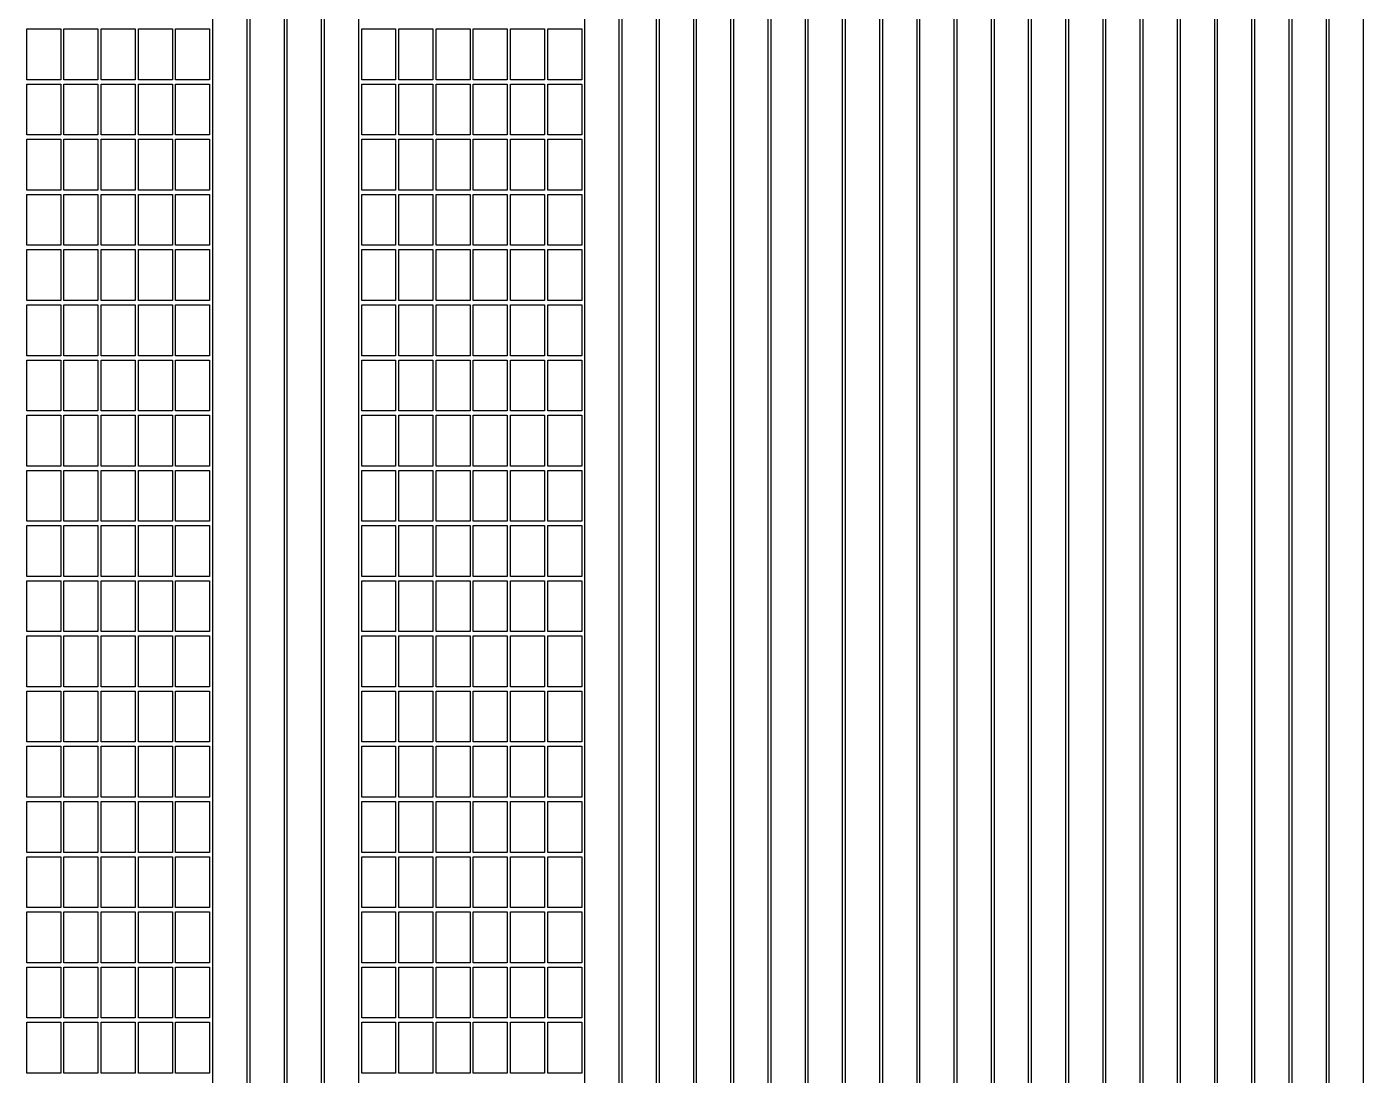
# Model space of a CAD drawing. Extents: x -145 to 145, y -175 to 185.
# Drawn here: x -108.73 to -71.53, y -52.97 to -23.79 of the extents above; entities that cross this region are included whole.
import ezdxf

# ---------------------------------------------------------------- set-up
doc = ezdxf.new("R2010")
doc.units = 0
doc.layers.add('screen_exp-1p', color=7, linetype='CONTINUOUS')

msp = doc.modelspace()

# ---------------------------------------------------------------- linework, layer by layer
at = {"layer": 'screen_exp-1p'}
for points in [[(-102.619, -103.932), (-102.619, -110.126), (-103.027, -110.126), (-103.027, -103.932), (-103.137, -103.932), (-103.137, -110.126), (-103.545, -110.126), (-103.545, -103.932), (-103.555, -103.932), (-103.555, -64.948), (-103.545, -64.948), (-103.545, -61.712), (-103.555, -61.712), (-103.555, -22.728), (-103.545, -22.728), (-103.545, -19.492), (-103.555, -19.492), (-103.555, 19.492)], [(-102.609, 19.492), (-102.609, -19.492), (-102.619, -19.492), (-102.619, -22.728), (-102.609, -22.728), (-102.609, -61.712), (-102.619, -61.712), (-102.619, -64.948), (-102.609, -64.948), (-102.609, -103.932), (-102.619, -103.932)], [(-101.583, -103.932), (-101.583, -110.126), (-101.991, -110.126), (-101.991, -103.932), (-102.101, -103.932), (-102.101, -110.126), (-102.509, -110.126), (-102.509, -103.932), (-102.519, -103.932), (-102.519, -64.948), (-102.509, -64.948), (-102.509, -61.712), (-102.519, -61.712), (-102.519, -22.728), (-102.509, -22.728), (-102.509, -19.492), (-102.519, -19.492), (-102.519, 19.492)], [(-101.573, 19.492), (-101.573, -19.492), (-101.583, -19.492), (-101.583, -22.728), (-101.573, -22.728), (-101.573, -61.712), (-101.583, -61.712), (-101.583, -64.948), (-101.573, -64.948), (-101.573, -103.932), (-101.583, -103.932)], [(-100.547, -103.932), (-100.547, -110.126), (-100.955, -110.126), (-100.955, -103.932), (-101.065, -103.932), (-101.065, -110.126), (-101.473, -110.126), (-101.473, -103.932), (-101.483, -103.932), (-101.483, -64.948), (-101.473, -64.948), (-101.473, -61.712), (-101.483, -61.712), (-101.483, -22.728), (-101.473, -22.728), (-101.473, -19.492), (-101.483, -19.492), (-101.483, 19.492)], [(-100.537, 19.492), (-100.537, -19.492), (-100.547, -19.492), (-100.547, -22.728), (-100.537, -22.728), (-100.537, -61.712), (-100.547, -61.712), (-100.547, -64.948), (-100.537, -64.948), (-100.537, -103.932), (-100.547, -103.932)], [(-99.511, -103.932), (-99.511, -110.126), (-99.919, -110.126), (-99.919, -103.932), (-100.029, -103.932), (-100.029, -110.126), (-100.437, -110.126), (-100.437, -103.932), (-100.447, -103.932), (-100.447, -64.948), (-100.437, -64.948), (-100.437, -61.712), (-100.447, -61.712), (-100.447, -22.728), (-100.437, -22.728), (-100.437, -19.492), (-100.447, -19.492), (-100.447, 19.492)], [(-99.501, 19.492), (-99.501, -19.492), (-99.511, -19.492), (-99.511, -22.728), (-99.501, -22.728), (-99.501, -61.712), (-99.511, -61.712), (-99.511, -64.948), (-99.501, -64.948), (-99.501, -103.932), (-99.511, -103.932)], [(-92.259, -103.932), (-92.259, -110.126), (-92.667, -110.126), (-92.667, -103.932), (-92.777, -103.932), (-92.777, -110.126), (-93.185, -110.126), (-93.185, -103.932), (-93.195, -103.932), (-93.195, -64.948), (-93.185, -64.948), (-93.185, -61.712), (-93.195, -61.712), (-93.195, -22.728), (-93.185, -22.728), (-93.185, -19.492), (-93.195, -19.492), (-93.195, 19.492)], [(-92.249, 19.492), (-92.249, -19.492), (-92.259, -19.492), (-92.259, -22.728), (-92.249, -22.728), (-92.249, -61.712), (-92.259, -61.712), (-92.259, -64.948), (-92.249, -64.948), (-92.249, -103.932), (-92.259, -103.932)], [(-91.223, -103.932), (-91.223, -110.126), (-91.631, -110.126), (-91.631, -103.932), (-91.741, -103.932), (-91.741, -110.126), (-92.149, -110.126), (-92.149, -103.932), (-92.159, -103.932), (-92.159, -64.948), (-92.149, -64.948), (-92.149, -61.712), (-92.159, -61.712), (-92.159, -22.728), (-92.149, -22.728), (-92.149, -19.492), (-92.159, -19.492), (-92.159, 19.492)], [(-91.213, 19.492), (-91.213, -19.492), (-91.223, -19.492), (-91.223, -22.728), (-91.213, -22.728), (-91.213, -61.712), (-91.223, -61.712), (-91.223, -64.948), (-91.213, -64.948), (-91.213, -103.932), (-91.223, -103.932)], [(-90.187, -103.932), (-90.187, -110.126), (-90.595, -110.126), (-90.595, -103.932), (-90.705, -103.932), (-90.705, -110.126), (-91.113, -110.126), (-91.113, -103.932), (-91.123, -103.932), (-91.123, -64.948), (-91.113, -64.948), (-91.113, -61.712), (-91.123, -61.712), (-91.123, -22.728), (-91.113, -22.728), (-91.113, -19.492), (-91.123, -19.492), (-91.123, 19.492)], [(-90.177, 19.492), (-90.177, -19.492), (-90.187, -19.492), (-90.187, -22.728), (-90.177, -22.728), (-90.177, -61.712), (-90.187, -61.712), (-90.187, -64.948), (-90.177, -64.948), (-90.177, -103.932), (-90.187, -103.932)], [(-89.151, -103.932), (-89.151, -110.126), (-89.559, -110.126), (-89.559, -103.932), (-89.669, -103.932), (-89.669, -110.126), (-90.077, -110.126), (-90.077, -103.932), (-90.087, -103.932), (-90.087, -64.948), (-90.077, -64.948), (-90.077, -61.712), (-90.087, -61.712), (-90.087, -22.728), (-90.077, -22.728), (-90.077, -19.492), (-90.087, -19.492), (-90.087, 19.492)], [(-89.141, 19.492), (-89.141, -19.492), (-89.151, -19.492), (-89.151, -22.728), (-89.141, -22.728), (-89.141, -61.712), (-89.151, -61.712), (-89.151, -64.948), (-89.141, -64.948), (-89.141, -103.932), (-89.151, -103.932)], [(-88.115, -103.932), (-88.115, -110.126), (-88.523, -110.126), (-88.523, -103.932), (-88.633, -103.932), (-88.633, -110.126), (-89.041, -110.126), (-89.041, -103.932), (-89.051, -103.932), (-89.051, -64.948), (-89.041, -64.948), (-89.041, -61.712), (-89.051, -61.712), (-89.051, -22.728), (-89.041, -22.728), (-89.041, -19.492), (-89.051, -19.492), (-89.051, 19.492)], [(-88.105, 19.492), (-88.105, -19.492), (-88.115, -19.492), (-88.115, -22.728), (-88.105, -22.728), (-88.105, -61.712), (-88.115, -61.712), (-88.115, -64.948), (-88.105, -64.948), (-88.105, -103.932), (-88.115, -103.932)], [(-87.079, -103.932), (-87.079, -110.126), (-87.487, -110.126), (-87.487, -103.932), (-87.597, -103.932), (-87.597, -110.126), (-88.005, -110.126), (-88.005, -103.932), (-88.015, -103.932), (-88.015, -64.948), (-88.005, -64.948), (-88.005, -61.712), (-88.015, -61.712), (-88.015, -22.728), (-88.005, -22.728), (-88.005, -19.492), (-88.015, -19.492), (-88.015, 19.492)], [(-87.069, 19.492), (-87.069, -19.492), (-87.079, -19.492), (-87.079, -22.728), (-87.069, -22.728), (-87.069, -61.712), (-87.079, -61.712), (-87.079, -64.948), (-87.069, -64.948), (-87.069, -103.932), (-87.079, -103.932)], [(-86.043, -103.932), (-86.043, -110.126), (-86.451, -110.126), (-86.451, -103.932), (-86.561, -103.932), (-86.561, -110.126), (-86.969, -110.126), (-86.969, -103.932), (-86.979, -103.932), (-86.979, -64.948), (-86.969, -64.948), (-86.969, -61.712), (-86.979, -61.712), (-86.979, -22.728), (-86.969, -22.728), (-86.969, -19.492), (-86.979, -19.492), (-86.979, 19.492)], [(-86.033, 19.492), (-86.033, -19.492), (-86.043, -19.492), (-86.043, -22.728), (-86.033, -22.728), (-86.033, -61.712), (-86.043, -61.712), (-86.043, -64.948), (-86.033, -64.948), (-86.033, -103.932), (-86.043, -103.932)], [(-85.007, -103.932), (-85.007, -110.126), (-85.415, -110.126), (-85.415, -103.932), (-85.525, -103.932), (-85.525, -110.126), (-85.933, -110.126), (-85.933, -103.932), (-85.943, -103.932), (-85.943, -64.948), (-85.933, -64.948), (-85.933, -61.712), (-85.943, -61.712), (-85.943, -22.728), (-85.933, -22.728), (-85.933, -19.492), (-85.943, -19.492), (-85.943, 19.492)], [(-84.997, 19.492), (-84.997, -19.492), (-85.007, -19.492), (-85.007, -22.728), (-84.997, -22.728), (-84.997, -61.712), (-85.007, -61.712), (-85.007, -64.948), (-84.997, -64.948), (-84.997, -103.932), (-85.007, -103.932)], [(-83.971, -103.932), (-83.971, -110.126), (-84.379, -110.126), (-84.379, -103.932), (-84.489, -103.932), (-84.489, -110.126), (-84.897, -110.126), (-84.897, -103.932), (-84.907, -103.932), (-84.907, -64.948), (-84.897, -64.948), (-84.897, -61.712), (-84.907, -61.712), (-84.907, -22.728), (-84.897, -22.728), (-84.897, -19.492), (-84.907, -19.492), (-84.907, 19.492)], [(-83.961, 19.492), (-83.961, -19.492), (-83.971, -19.492), (-83.971, -22.728), (-83.961, -22.728), (-83.961, -61.712), (-83.971, -61.712), (-83.971, -64.948), (-83.961, -64.948), (-83.961, -103.932), (-83.971, -103.932)], [(-82.935, -103.932), (-82.935, -110.126), (-83.343, -110.126), (-83.343, -103.932), (-83.453, -103.932), (-83.453, -110.126), (-83.861, -110.126), (-83.861, -103.932), (-83.871, -103.932), (-83.871, -64.948), (-83.861, -64.948), (-83.861, -61.712), (-83.871, -61.712), (-83.871, -22.728), (-83.861, -22.728), (-83.861, -19.492), (-83.871, -19.492), (-83.871, 19.492)], [(-82.925, 19.492), (-82.925, -19.492), (-82.935, -19.492), (-82.935, -22.728), (-82.925, -22.728), (-82.925, -61.712), (-82.935, -61.712), (-82.935, -64.948), (-82.925, -64.948), (-82.925, -103.932), (-82.935, -103.932)], [(-81.899, -103.932), (-81.899, -110.126), (-82.307, -110.126), (-82.307, -103.932), (-82.417, -103.932), (-82.417, -110.126), (-82.825, -110.126), (-82.825, -103.932), (-82.835, -103.932), (-82.835, -64.948), (-82.825, -64.948), (-82.825, -61.712), (-82.835, -61.712), (-82.835, -22.728), (-82.825, -22.728), (-82.825, -19.492), (-82.835, -19.492), (-82.835, 19.492)], [(-81.889, 19.492), (-81.889, -19.492), (-81.899, -19.492), (-81.899, -22.728), (-81.889, -22.728), (-81.889, -61.712), (-81.899, -61.712), (-81.899, -64.948), (-81.889, -64.948), (-81.889, -103.932), (-81.899, -103.932)], [(-80.863, -103.932), (-80.863, -110.126), (-81.271, -110.126), (-81.271, -103.932), (-81.381, -103.932), (-81.381, -110.126), (-81.789, -110.126), (-81.789, -103.932), (-81.799, -103.932), (-81.799, -64.948), (-81.789, -64.948), (-81.789, -61.712), (-81.799, -61.712), (-81.799, -22.728), (-81.789, -22.728), (-81.789, -19.492), (-81.799, -19.492), (-81.799, 19.492)], [(-80.853, 19.492), (-80.853, -19.492), (-80.863, -19.492), (-80.863, -22.728), (-80.853, -22.728), (-80.853, -61.712), (-80.863, -61.712), (-80.863, -64.948), (-80.853, -64.948), (-80.853, -103.932), (-80.863, -103.932)], [(-79.827, -103.932), (-79.827, -110.126), (-80.235, -110.126), (-80.235, -103.932), (-80.345, -103.932), (-80.345, -110.126), (-80.753, -110.126), (-80.753, -103.932), (-80.763, -103.932), (-80.763, -64.948), (-80.753, -64.948), (-80.753, -61.712), (-80.763, -61.712), (-80.763, -22.728), (-80.753, -22.728), (-80.753, -19.492), (-80.763, -19.492), (-80.763, 19.492)], [(-79.817, 19.492), (-79.817, -19.492), (-79.827, -19.492), (-79.827, -22.728), (-79.817, -22.728), (-79.817, -61.712), (-79.827, -61.712), (-79.827, -64.948), (-79.817, -64.948), (-79.817, -103.932), (-79.827, -103.932)], [(-78.791, -103.932), (-78.791, -110.126), (-79.199, -110.126), (-79.199, -103.932), (-79.309, -103.932), (-79.309, -110.126), (-79.717, -110.126), (-79.717, -103.932), (-79.727, -103.932), (-79.727, -64.948), (-79.717, -64.948), (-79.717, -61.712), (-79.727, -61.712), (-79.727, -22.728), (-79.717, -22.728), (-79.717, -19.492), (-79.727, -19.492), (-79.727, 19.492)], [(-78.781, 19.492), (-78.781, -19.492), (-78.791, -19.492), (-78.791, -22.728), (-78.781, -22.728), (-78.781, -61.712), (-78.791, -61.712), (-78.791, -64.948), (-78.781, -64.948), (-78.781, -103.932), (-78.791, -103.932)], [(-77.755, -103.932), (-77.755, -110.126), (-78.163, -110.126), (-78.163, -103.932), (-78.273, -103.932), (-78.273, -110.126), (-78.681, -110.126), (-78.681, -103.932), (-78.691, -103.932), (-78.691, -64.948), (-78.681, -64.948), (-78.681, -61.712), (-78.691, -61.712), (-78.691, -22.728), (-78.681, -22.728), (-78.681, -19.492), (-78.691, -19.492), (-78.691, 19.492)], [(-77.745, 19.492), (-77.745, -19.492), (-77.755, -19.492), (-77.755, -22.728), (-77.745, -22.728), (-77.745, -61.712), (-77.755, -61.712), (-77.755, -64.948), (-77.745, -64.948), (-77.745, -103.932), (-77.755, -103.932)], [(-76.719, -103.932), (-76.719, -110.126), (-77.127, -110.126), (-77.127, -103.932), (-77.237, -103.932), (-77.237, -110.126), (-77.645, -110.126), (-77.645, -103.932), (-77.655, -103.932), (-77.655, -64.948), (-77.645, -64.948), (-77.645, -61.712), (-77.655, -61.712), (-77.655, -22.728), (-77.645, -22.728), (-77.645, -19.492), (-77.655, -19.492), (-77.655, 19.492)], [(-76.709, 19.492), (-76.709, -19.492), (-76.719, -19.492), (-76.719, -22.728), (-76.709, -22.728), (-76.709, -61.712), (-76.719, -61.712), (-76.719, -64.948), (-76.709, -64.948), (-76.709, -103.932), (-76.719, -103.932)], [(-75.683, -103.932), (-75.683, -110.126), (-76.091, -110.126), (-76.091, -103.932), (-76.201, -103.932), (-76.201, -110.126), (-76.609, -110.126), (-76.609, -103.932), (-76.619, -103.932), (-76.619, -64.948), (-76.609, -64.948), (-76.609, -61.712), (-76.619, -61.712), (-76.619, -22.728), (-76.609, -22.728), (-76.609, -19.492), (-76.619, -19.492), (-76.619, 19.492)], [(-75.673, 19.492), (-75.673, -19.492), (-75.683, -19.492), (-75.683, -22.728), (-75.673, -22.728), (-75.673, -61.712), (-75.683, -61.712), (-75.683, -64.948), (-75.673, -64.948), (-75.673, -103.932), (-75.683, -103.932)], [(-74.647, -103.932), (-74.647, -110.126), (-75.055, -110.126), (-75.055, -103.932), (-75.165, -103.932), (-75.165, -110.126), (-75.573, -110.126), (-75.573, -103.932), (-75.583, -103.932), (-75.583, -64.948), (-75.573, -64.948), (-75.573, -61.712), (-75.583, -61.712), (-75.583, -22.728), (-75.573, -22.728), (-75.573, -19.492), (-75.583, -19.492), (-75.583, 19.492)], [(-74.637, 19.492), (-74.637, -19.492), (-74.647, -19.492), (-74.647, -22.728), (-74.637, -22.728), (-74.637, -61.712), (-74.647, -61.712), (-74.647, -64.948), (-74.637, -64.948), (-74.637, -103.932), (-74.647, -103.932)], [(-73.611, -103.932), (-73.611, -110.126), (-74.019, -110.126), (-74.019, -103.932), (-74.129, -103.932), (-74.129, -110.126), (-74.537, -110.126), (-74.537, -103.932), (-74.547, -103.932), (-74.547, -64.948), (-74.537, -64.948), (-74.537, -61.712), (-74.547, -61.712), (-74.547, -22.728), (-74.537, -22.728), (-74.537, -19.492), (-74.547, -19.492), (-74.547, 19.492)], [(-73.601, 19.492), (-73.601, -19.492), (-73.611, -19.492), (-73.611, -22.728), (-73.601, -22.728), (-73.601, -61.712), (-73.611, -61.712), (-73.611, -64.948), (-73.601, -64.948), (-73.601, -103.932), (-73.611, -103.932)], [(-72.575, -103.932), (-72.575, -110.126), (-72.983, -110.126), (-72.983, -103.932), (-73.093, -103.932), (-73.093, -110.126), (-73.501, -110.126), (-73.501, -103.932), (-73.511, -103.932), (-73.511, -64.948), (-73.501, -64.948), (-73.501, -61.712), (-73.511, -61.712), (-73.511, -22.728), (-73.501, -22.728), (-73.501, -19.492), (-73.511, -19.492), (-73.511, 19.492)], [(-72.565, 19.492), (-72.565, -19.492), (-72.575, -19.492), (-72.575, -22.728), (-72.565, -22.728), (-72.565, -61.712), (-72.575, -61.712), (-72.575, -64.948), (-72.565, -64.948), (-72.565, -103.932), (-72.575, -103.932)], [(-71.539, -103.932), (-71.539, -110.126), (-71.947, -110.126), (-71.947, -103.932), (-72.057, -103.932), (-72.057, -110.126), (-72.465, -110.126), (-72.465, -103.932), (-72.475, -103.932), (-72.475, -64.948), (-72.465, -64.948), (-72.465, -61.712), (-72.475, -61.712), (-72.475, -22.728), (-72.465, -22.728), (-72.465, -19.492), (-72.475, -19.492), (-72.475, 19.492)], [(-71.529, 19.492), (-71.529, -19.492), (-71.539, -19.492), (-71.539, -22.728), (-71.529, -22.728), (-71.529, -61.712), (-71.539, -61.712), (-71.539, -64.948), (-71.529, -64.948), (-71.529, -103.932), (-71.539, -103.932)], [(-108.735, -23.848), (-107.789, -23.848), (-107.789, -25.264), (-108.735, -25.264), (-108.735, -23.848)], [(-107.699, -23.848), (-106.753, -23.848), (-106.753, -25.264), (-107.699, -25.264), (-107.699, -23.848)], [(-106.663, -23.848), (-105.717, -23.848), (-105.717, -25.264), (-106.663, -25.264), (-106.663, -23.848)], [(-105.627, -23.848), (-104.681, -23.848), (-104.681, -25.264), (-105.627, -25.264), (-105.627, -23.848)], [(-104.591, -23.848), (-103.645, -23.848), (-103.645, -25.264), (-104.591, -25.264), (-104.591, -23.848)], [(-99.411, -23.848), (-98.465, -23.848), (-98.465, -25.264), (-99.411, -25.264), (-99.411, -23.848)], [(-98.375, -23.848), (-97.429, -23.848), (-97.429, -25.264), (-98.375, -25.264), (-98.375, -23.848)], [(-97.339, -23.848), (-96.393, -23.848), (-96.393, -25.264), (-97.339, -25.264), (-97.339, -23.848)], [(-96.303, -23.848), (-95.357, -23.848), (-95.357, -25.264), (-96.303, -25.264), (-96.303, -23.848)], [(-95.267, -23.848), (-94.321, -23.848), (-94.321, -25.264), (-95.267, -25.264), (-95.267, -23.848)], [(-94.231, -23.848), (-93.285, -23.848), (-93.285, -25.264), (-94.231, -25.264), (-94.231, -23.848)], [(-108.735, -25.384), (-107.789, -25.384), (-107.789, -26.8), (-108.735, -26.8), (-108.735, -25.384)], [(-107.699, -25.384), (-106.753, -25.384), (-106.753, -26.8), (-107.699, -26.8), (-107.699, -25.384)], [(-106.663, -25.384), (-105.717, -25.384), (-105.717, -26.8), (-106.663, -26.8), (-106.663, -25.384)], [(-105.627, -25.384), (-104.681, -25.384), (-104.681, -26.8), (-105.627, -26.8), (-105.627, -25.384)], [(-104.591, -25.384), (-103.645, -25.384), (-103.645, -26.8), (-104.591, -26.8), (-104.591, -25.384)], [(-99.411, -25.384), (-98.465, -25.384), (-98.465, -26.8), (-99.411, -26.8), (-99.411, -25.384)], [(-98.375, -25.384), (-97.429, -25.384), (-97.429, -26.8), (-98.375, -26.8), (-98.375, -25.384)], [(-97.339, -25.384), (-96.393, -25.384), (-96.393, -26.8), (-97.339, -26.8), (-97.339, -25.384)], [(-96.303, -25.384), (-95.357, -25.384), (-95.357, -26.8), (-96.303, -26.8), (-96.303, -25.384)], [(-95.267, -25.384), (-94.321, -25.384), (-94.321, -26.8), (-95.267, -26.8), (-95.267, -25.384)], [(-94.231, -25.384), (-93.285, -25.384), (-93.285, -26.8), (-94.231, -26.8), (-94.231, -25.384)], [(-108.735, -26.92), (-107.789, -26.92), (-107.789, -28.336), (-108.735, -28.336), (-108.735, -26.92)], [(-107.699, -26.92), (-106.753, -26.92), (-106.753, -28.336), (-107.699, -28.336), (-107.699, -26.92)], [(-106.663, -26.92), (-105.717, -26.92), (-105.717, -28.336), (-106.663, -28.336), (-106.663, -26.92)], [(-105.627, -26.92), (-104.681, -26.92), (-104.681, -28.336), (-105.627, -28.336), (-105.627, -26.92)], [(-104.591, -26.92), (-103.645, -26.92), (-103.645, -28.336), (-104.591, -28.336), (-104.591, -26.92)], [(-99.411, -26.92), (-98.465, -26.92), (-98.465, -28.336), (-99.411, -28.336), (-99.411, -26.92)], [(-98.375, -26.92), (-97.429, -26.92), (-97.429, -28.336), (-98.375, -28.336), (-98.375, -26.92)], [(-97.339, -26.92), (-96.393, -26.92), (-96.393, -28.336), (-97.339, -28.336), (-97.339, -26.92)], [(-96.303, -26.92), (-95.357, -26.92), (-95.357, -28.336), (-96.303, -28.336), (-96.303, -26.92)], [(-95.267, -26.92), (-94.321, -26.92), (-94.321, -28.336), (-95.267, -28.336), (-95.267, -26.92)], [(-94.231, -26.92), (-93.285, -26.92), (-93.285, -28.336), (-94.231, -28.336), (-94.231, -26.92)], [(-108.735, -28.456), (-107.789, -28.456), (-107.789, -29.872), (-108.735, -29.872), (-108.735, -28.456)], [(-107.699, -28.456), (-106.753, -28.456), (-106.753, -29.872), (-107.699, -29.872), (-107.699, -28.456)], [(-106.663, -28.456), (-105.717, -28.456), (-105.717, -29.872), (-106.663, -29.872), (-106.663, -28.456)], [(-105.627, -28.456), (-104.681, -28.456), (-104.681, -29.872), (-105.627, -29.872), (-105.627, -28.456)], [(-104.591, -28.456), (-103.645, -28.456), (-103.645, -29.872), (-104.591, -29.872), (-104.591, -28.456)], [(-99.411, -28.456), (-98.465, -28.456), (-98.465, -29.872), (-99.411, -29.872), (-99.411, -28.456)], [(-98.375, -28.456), (-97.429, -28.456), (-97.429, -29.872), (-98.375, -29.872), (-98.375, -28.456)], [(-97.339, -28.456), (-96.393, -28.456), (-96.393, -29.872), (-97.339, -29.872), (-97.339, -28.456)], [(-96.303, -28.456), (-95.357, -28.456), (-95.357, -29.872), (-96.303, -29.872), (-96.303, -28.456)], [(-95.267, -28.456), (-94.321, -28.456), (-94.321, -29.872), (-95.267, -29.872), (-95.267, -28.456)], [(-94.231, -28.456), (-93.285, -28.456), (-93.285, -29.872), (-94.231, -29.872), (-94.231, -28.456)], [(-108.735, -29.992), (-107.789, -29.992), (-107.789, -31.408), (-108.735, -31.408), (-108.735, -29.992)], [(-107.699, -29.992), (-106.753, -29.992), (-106.753, -31.408), (-107.699, -31.408), (-107.699, -29.992)], [(-106.663, -29.992), (-105.717, -29.992), (-105.717, -31.408), (-106.663, -31.408), (-106.663, -29.992)], [(-105.627, -29.992), (-104.681, -29.992), (-104.681, -31.408), (-105.627, -31.408), (-105.627, -29.992)], [(-104.591, -29.992), (-103.645, -29.992), (-103.645, -31.408), (-104.591, -31.408), (-104.591, -29.992)], [(-99.411, -29.992), (-98.465, -29.992), (-98.465, -31.408), (-99.411, -31.408), (-99.411, -29.992)], [(-98.375, -29.992), (-97.429, -29.992), (-97.429, -31.408), (-98.375, -31.408), (-98.375, -29.992)], [(-97.339, -29.992), (-96.393, -29.992), (-96.393, -31.408), (-97.339, -31.408), (-97.339, -29.992)], [(-96.303, -29.992), (-95.357, -29.992), (-95.357, -31.408), (-96.303, -31.408), (-96.303, -29.992)], [(-95.267, -29.992), (-94.321, -29.992), (-94.321, -31.408), (-95.267, -31.408), (-95.267, -29.992)], [(-94.231, -29.992), (-93.285, -29.992), (-93.285, -31.408), (-94.231, -31.408), (-94.231, -29.992)], [(-108.735, -31.528), (-107.789, -31.528), (-107.789, -32.944), (-108.735, -32.944), (-108.735, -31.528)], [(-107.699, -31.528), (-106.753, -31.528), (-106.753, -32.944), (-107.699, -32.944), (-107.699, -31.528)], [(-106.663, -31.528), (-105.717, -31.528), (-105.717, -32.944), (-106.663, -32.944), (-106.663, -31.528)], [(-105.627, -31.528), (-104.681, -31.528), (-104.681, -32.944), (-105.627, -32.944), (-105.627, -31.528)], [(-104.591, -31.528), (-103.645, -31.528), (-103.645, -32.944), (-104.591, -32.944), (-104.591, -31.528)], [(-99.411, -31.528), (-98.465, -31.528), (-98.465, -32.944), (-99.411, -32.944), (-99.411, -31.528)], [(-98.375, -31.528), (-97.429, -31.528), (-97.429, -32.944), (-98.375, -32.944), (-98.375, -31.528)], [(-97.339, -31.528), (-96.393, -31.528), (-96.393, -32.944), (-97.339, -32.944), (-97.339, -31.528)], [(-96.303, -31.528), (-95.357, -31.528), (-95.357, -32.944), (-96.303, -32.944), (-96.303, -31.528)], [(-95.267, -31.528), (-94.321, -31.528), (-94.321, -32.944), (-95.267, -32.944), (-95.267, -31.528)], [(-94.231, -31.528), (-93.285, -31.528), (-93.285, -32.944), (-94.231, -32.944), (-94.231, -31.528)], [(-108.735, -33.064), (-107.789, -33.064), (-107.789, -34.48), (-108.735, -34.48), (-108.735, -33.064)], [(-107.699, -33.064), (-106.753, -33.064), (-106.753, -34.48), (-107.699, -34.48), (-107.699, -33.064)], [(-106.663, -33.064), (-105.717, -33.064), (-105.717, -34.48), (-106.663, -34.48), (-106.663, -33.064)], [(-105.627, -33.064), (-104.681, -33.064), (-104.681, -34.48), (-105.627, -34.48), (-105.627, -33.064)], [(-104.591, -33.064), (-103.645, -33.064), (-103.645, -34.48), (-104.591, -34.48), (-104.591, -33.064)], [(-99.411, -33.064), (-98.465, -33.064), (-98.465, -34.48), (-99.411, -34.48), (-99.411, -33.064)], [(-98.375, -33.064), (-97.429, -33.064), (-97.429, -34.48), (-98.375, -34.48), (-98.375, -33.064)], [(-97.339, -33.064), (-96.393, -33.064), (-96.393, -34.48), (-97.339, -34.48), (-97.339, -33.064)], [(-96.303, -33.064), (-95.357, -33.064), (-95.357, -34.48), (-96.303, -34.48), (-96.303, -33.064)], [(-95.267, -33.064), (-94.321, -33.064), (-94.321, -34.48), (-95.267, -34.48), (-95.267, -33.064)], [(-94.231, -33.064), (-93.285, -33.064), (-93.285, -34.48), (-94.231, -34.48), (-94.231, -33.064)], [(-108.735, -34.6), (-107.789, -34.6), (-107.789, -36.016), (-108.735, -36.016), (-108.735, -34.6)], [(-107.699, -34.6), (-106.753, -34.6), (-106.753, -36.016), (-107.699, -36.016), (-107.699, -34.6)], [(-106.663, -34.6), (-105.717, -34.6), (-105.717, -36.016), (-106.663, -36.016), (-106.663, -34.6)], [(-105.627, -34.6), (-104.681, -34.6), (-104.681, -36.016), (-105.627, -36.016), (-105.627, -34.6)], [(-104.591, -34.6), (-103.645, -34.6), (-103.645, -36.016), (-104.591, -36.016), (-104.591, -34.6)], [(-99.411, -34.6), (-98.465, -34.6), (-98.465, -36.016), (-99.411, -36.016), (-99.411, -34.6)], [(-98.375, -34.6), (-97.429, -34.6), (-97.429, -36.016), (-98.375, -36.016), (-98.375, -34.6)], [(-97.339, -34.6), (-96.393, -34.6), (-96.393, -36.016), (-97.339, -36.016), (-97.339, -34.6)], [(-96.303, -34.6), (-95.357, -34.6), (-95.357, -36.016), (-96.303, -36.016), (-96.303, -34.6)], [(-95.267, -34.6), (-94.321, -34.6), (-94.321, -36.016), (-95.267, -36.016), (-95.267, -34.6)], [(-94.231, -34.6), (-93.285, -34.6), (-93.285, -36.016), (-94.231, -36.016), (-94.231, -34.6)], [(-108.735, -36.136), (-107.789, -36.136), (-107.789, -37.552), (-108.735, -37.552), (-108.735, -36.136)], [(-107.699, -36.136), (-106.753, -36.136), (-106.753, -37.552), (-107.699, -37.552), (-107.699, -36.136)], [(-106.663, -36.136), (-105.717, -36.136), (-105.717, -37.552), (-106.663, -37.552), (-106.663, -36.136)], [(-105.627, -36.136), (-104.681, -36.136), (-104.681, -37.552), (-105.627, -37.552), (-105.627, -36.136)], [(-104.591, -36.136), (-103.645, -36.136), (-103.645, -37.552), (-104.591, -37.552), (-104.591, -36.136)], [(-99.411, -36.136), (-98.465, -36.136), (-98.465, -37.552), (-99.411, -37.552), (-99.411, -36.136)], [(-98.375, -36.136), (-97.429, -36.136), (-97.429, -37.552), (-98.375, -37.552), (-98.375, -36.136)], [(-97.339, -36.136), (-96.393, -36.136), (-96.393, -37.552), (-97.339, -37.552), (-97.339, -36.136)], [(-96.303, -36.136), (-95.357, -36.136), (-95.357, -37.552), (-96.303, -37.552), (-96.303, -36.136)], [(-95.267, -36.136), (-94.321, -36.136), (-94.321, -37.552), (-95.267, -37.552), (-95.267, -36.136)], [(-94.231, -36.136), (-93.285, -36.136), (-93.285, -37.552), (-94.231, -37.552), (-94.231, -36.136)], [(-108.735, -37.672), (-107.789, -37.672), (-107.789, -39.088), (-108.735, -39.088), (-108.735, -37.672)], [(-107.699, -37.672), (-106.753, -37.672), (-106.753, -39.088), (-107.699, -39.088), (-107.699, -37.672)], [(-106.663, -37.672), (-105.717, -37.672), (-105.717, -39.088), (-106.663, -39.088), (-106.663, -37.672)], [(-105.627, -37.672), (-104.681, -37.672), (-104.681, -39.088), (-105.627, -39.088), (-105.627, -37.672)], [(-104.591, -37.672), (-103.645, -37.672), (-103.645, -39.088), (-104.591, -39.088), (-104.591, -37.672)], [(-99.411, -37.672), (-98.465, -37.672), (-98.465, -39.088), (-99.411, -39.088), (-99.411, -37.672)], [(-98.375, -37.672), (-97.429, -37.672), (-97.429, -39.088), (-98.375, -39.088), (-98.375, -37.672)], [(-97.339, -37.672), (-96.393, -37.672), (-96.393, -39.088), (-97.339, -39.088), (-97.339, -37.672)], [(-96.303, -37.672), (-95.357, -37.672), (-95.357, -39.088), (-96.303, -39.088), (-96.303, -37.672)], [(-95.267, -37.672), (-94.321, -37.672), (-94.321, -39.088), (-95.267, -39.088), (-95.267, -37.672)], [(-94.231, -37.672), (-93.285, -37.672), (-93.285, -39.088), (-94.231, -39.088), (-94.231, -37.672)], [(-108.735, -39.208), (-107.789, -39.208), (-107.789, -40.624), (-108.735, -40.624), (-108.735, -39.208)], [(-107.699, -39.208), (-106.753, -39.208), (-106.753, -40.624), (-107.699, -40.624), (-107.699, -39.208)], [(-106.663, -39.208), (-105.717, -39.208), (-105.717, -40.624), (-106.663, -40.624), (-106.663, -39.208)], [(-105.627, -39.208), (-104.681, -39.208), (-104.681, -40.624), (-105.627, -40.624), (-105.627, -39.208)], [(-104.591, -39.208), (-103.645, -39.208), (-103.645, -40.624), (-104.591, -40.624), (-104.591, -39.208)], [(-99.411, -39.208), (-98.465, -39.208), (-98.465, -40.624), (-99.411, -40.624), (-99.411, -39.208)], [(-98.375, -39.208), (-97.429, -39.208), (-97.429, -40.624), (-98.375, -40.624), (-98.375, -39.208)], [(-97.339, -39.208), (-96.393, -39.208), (-96.393, -40.624), (-97.339, -40.624), (-97.339, -39.208)], [(-96.303, -39.208), (-95.357, -39.208), (-95.357, -40.624), (-96.303, -40.624), (-96.303, -39.208)], [(-95.267, -39.208), (-94.321, -39.208), (-94.321, -40.624), (-95.267, -40.624), (-95.267, -39.208)], [(-94.231, -39.208), (-93.285, -39.208), (-93.285, -40.624), (-94.231, -40.624), (-94.231, -39.208)], [(-108.735, -40.744), (-107.789, -40.744), (-107.789, -42.16), (-108.735, -42.16), (-108.735, -40.744)], [(-107.699, -40.744), (-106.753, -40.744), (-106.753, -42.16), (-107.699, -42.16), (-107.699, -40.744)], [(-106.663, -40.744), (-105.717, -40.744), (-105.717, -42.16), (-106.663, -42.16), (-106.663, -40.744)], [(-105.627, -40.744), (-104.681, -40.744), (-104.681, -42.16), (-105.627, -42.16), (-105.627, -40.744)], [(-104.591, -40.744), (-103.645, -40.744), (-103.645, -42.16), (-104.591, -42.16), (-104.591, -40.744)], [(-99.411, -40.744), (-98.465, -40.744), (-98.465, -42.16), (-99.411, -42.16), (-99.411, -40.744)], [(-98.375, -40.744), (-97.429, -40.744), (-97.429, -42.16), (-98.375, -42.16), (-98.375, -40.744)], [(-97.339, -40.744), (-96.393, -40.744), (-96.393, -42.16), (-97.339, -42.16), (-97.339, -40.744)], [(-96.303, -40.744), (-95.357, -40.744), (-95.357, -42.16), (-96.303, -42.16), (-96.303, -40.744)], [(-95.267, -40.744), (-94.321, -40.744), (-94.321, -42.16), (-95.267, -42.16), (-95.267, -40.744)], [(-94.231, -40.744), (-93.285, -40.744), (-93.285, -42.16), (-94.231, -42.16), (-94.231, -40.744)], [(-108.735, -42.28), (-107.789, -42.28), (-107.789, -43.696), (-108.735, -43.696), (-108.735, -42.28)], [(-107.699, -42.28), (-106.753, -42.28), (-106.753, -43.696), (-107.699, -43.696), (-107.699, -42.28)], [(-106.663, -42.28), (-105.717, -42.28), (-105.717, -43.696), (-106.663, -43.696), (-106.663, -42.28)], [(-105.627, -42.28), (-104.681, -42.28), (-104.681, -43.696), (-105.627, -43.696), (-105.627, -42.28)], [(-104.591, -42.28), (-103.645, -42.28), (-103.645, -43.696), (-104.591, -43.696), (-104.591, -42.28)], [(-99.411, -42.28), (-98.465, -42.28), (-98.465, -43.696), (-99.411, -43.696), (-99.411, -42.28)], [(-98.375, -42.28), (-97.429, -42.28), (-97.429, -43.696), (-98.375, -43.696), (-98.375, -42.28)], [(-97.339, -42.28), (-96.393, -42.28), (-96.393, -43.696), (-97.339, -43.696), (-97.339, -42.28)], [(-96.303, -42.28), (-95.357, -42.28), (-95.357, -43.696), (-96.303, -43.696), (-96.303, -42.28)], [(-95.267, -42.28), (-94.321, -42.28), (-94.321, -43.696), (-95.267, -43.696), (-95.267, -42.28)], [(-94.231, -42.28), (-93.285, -42.28), (-93.285, -43.696), (-94.231, -43.696), (-94.231, -42.28)], [(-108.735, -43.816), (-107.789, -43.816), (-107.789, -45.232), (-108.735, -45.232), (-108.735, -43.816)], [(-107.699, -43.816), (-106.753, -43.816), (-106.753, -45.232), (-107.699, -45.232), (-107.699, -43.816)], [(-106.663, -43.816), (-105.717, -43.816), (-105.717, -45.232), (-106.663, -45.232), (-106.663, -43.816)], [(-105.627, -43.816), (-104.681, -43.816), (-104.681, -45.232), (-105.627, -45.232), (-105.627, -43.816)], [(-104.591, -43.816), (-103.645, -43.816), (-103.645, -45.232), (-104.591, -45.232), (-104.591, -43.816)], [(-99.411, -43.816), (-98.465, -43.816), (-98.465, -45.232), (-99.411, -45.232), (-99.411, -43.816)], [(-98.375, -43.816), (-97.429, -43.816), (-97.429, -45.232), (-98.375, -45.232), (-98.375, -43.816)], [(-97.339, -43.816), (-96.393, -43.816), (-96.393, -45.232), (-97.339, -45.232), (-97.339, -43.816)], [(-96.303, -43.816), (-95.357, -43.816), (-95.357, -45.232), (-96.303, -45.232), (-96.303, -43.816)], [(-95.267, -43.816), (-94.321, -43.816), (-94.321, -45.232), (-95.267, -45.232), (-95.267, -43.816)], [(-94.231, -43.816), (-93.285, -43.816), (-93.285, -45.232), (-94.231, -45.232), (-94.231, -43.816)], [(-108.735, -45.352), (-107.789, -45.352), (-107.789, -46.768), (-108.735, -46.768), (-108.735, -45.352)], [(-107.699, -45.352), (-106.753, -45.352), (-106.753, -46.768), (-107.699, -46.768), (-107.699, -45.352)], [(-106.663, -45.352), (-105.717, -45.352), (-105.717, -46.768), (-106.663, -46.768), (-106.663, -45.352)], [(-105.627, -45.352), (-104.681, -45.352), (-104.681, -46.768), (-105.627, -46.768), (-105.627, -45.352)], [(-104.591, -45.352), (-103.645, -45.352), (-103.645, -46.768), (-104.591, -46.768), (-104.591, -45.352)], [(-99.411, -45.352), (-98.465, -45.352), (-98.465, -46.768), (-99.411, -46.768), (-99.411, -45.352)], [(-98.375, -45.352), (-97.429, -45.352), (-97.429, -46.768), (-98.375, -46.768), (-98.375, -45.352)], [(-97.339, -45.352), (-96.393, -45.352), (-96.393, -46.768), (-97.339, -46.768), (-97.339, -45.352)], [(-96.303, -45.352), (-95.357, -45.352), (-95.357, -46.768), (-96.303, -46.768), (-96.303, -45.352)], [(-95.267, -45.352), (-94.321, -45.352), (-94.321, -46.768), (-95.267, -46.768), (-95.267, -45.352)], [(-94.231, -45.352), (-93.285, -45.352), (-93.285, -46.768), (-94.231, -46.768), (-94.231, -45.352)], [(-108.735, -46.888), (-107.789, -46.888), (-107.789, -48.304), (-108.735, -48.304), (-108.735, -46.888)], [(-107.699, -46.888), (-106.753, -46.888), (-106.753, -48.304), (-107.699, -48.304), (-107.699, -46.888)], [(-106.663, -46.888), (-105.717, -46.888), (-105.717, -48.304), (-106.663, -48.304), (-106.663, -46.888)], [(-105.627, -46.888), (-104.681, -46.888), (-104.681, -48.304), (-105.627, -48.304), (-105.627, -46.888)], [(-104.591, -46.888), (-103.645, -46.888), (-103.645, -48.304), (-104.591, -48.304), (-104.591, -46.888)], [(-99.411, -46.888), (-98.465, -46.888), (-98.465, -48.304), (-99.411, -48.304), (-99.411, -46.888)], [(-98.375, -46.888), (-97.429, -46.888), (-97.429, -48.304), (-98.375, -48.304), (-98.375, -46.888)], [(-97.339, -46.888), (-96.393, -46.888), (-96.393, -48.304), (-97.339, -48.304), (-97.339, -46.888)], [(-96.303, -46.888), (-95.357, -46.888), (-95.357, -48.304), (-96.303, -48.304), (-96.303, -46.888)], [(-95.267, -46.888), (-94.321, -46.888), (-94.321, -48.304), (-95.267, -48.304), (-95.267, -46.888)], [(-94.231, -46.888), (-93.285, -46.888), (-93.285, -48.304), (-94.231, -48.304), (-94.231, -46.888)], [(-108.735, -48.424), (-107.789, -48.424), (-107.789, -49.84), (-108.735, -49.84), (-108.735, -48.424)], [(-107.699, -48.424), (-106.753, -48.424), (-106.753, -49.84), (-107.699, -49.84), (-107.699, -48.424)], [(-106.663, -48.424), (-105.717, -48.424), (-105.717, -49.84), (-106.663, -49.84), (-106.663, -48.424)], [(-105.627, -48.424), (-104.681, -48.424), (-104.681, -49.84), (-105.627, -49.84), (-105.627, -48.424)], [(-104.591, -48.424), (-103.645, -48.424), (-103.645, -49.84), (-104.591, -49.84), (-104.591, -48.424)], [(-99.411, -48.424), (-98.465, -48.424), (-98.465, -49.84), (-99.411, -49.84), (-99.411, -48.424)], [(-98.375, -48.424), (-97.429, -48.424), (-97.429, -49.84), (-98.375, -49.84), (-98.375, -48.424)], [(-97.339, -48.424), (-96.393, -48.424), (-96.393, -49.84), (-97.339, -49.84), (-97.339, -48.424)], [(-96.303, -48.424), (-95.357, -48.424), (-95.357, -49.84), (-96.303, -49.84), (-96.303, -48.424)], [(-95.267, -48.424), (-94.321, -48.424), (-94.321, -49.84), (-95.267, -49.84), (-95.267, -48.424)], [(-94.231, -48.424), (-93.285, -48.424), (-93.285, -49.84), (-94.231, -49.84), (-94.231, -48.424)], [(-108.735, -49.96), (-107.789, -49.96), (-107.789, -51.376), (-108.735, -51.376), (-108.735, -49.96)], [(-107.699, -49.96), (-106.753, -49.96), (-106.753, -51.376), (-107.699, -51.376), (-107.699, -49.96)], [(-106.663, -49.96), (-105.717, -49.96), (-105.717, -51.376), (-106.663, -51.376), (-106.663, -49.96)], [(-105.627, -49.96), (-104.681, -49.96), (-104.681, -51.376), (-105.627, -51.376), (-105.627, -49.96)], [(-104.591, -49.96), (-103.645, -49.96), (-103.645, -51.376), (-104.591, -51.376), (-104.591, -49.96)], [(-99.411, -49.96), (-98.465, -49.96), (-98.465, -51.376), (-99.411, -51.376), (-99.411, -49.96)], [(-98.375, -49.96), (-97.429, -49.96), (-97.429, -51.376), (-98.375, -51.376), (-98.375, -49.96)], [(-97.339, -49.96), (-96.393, -49.96), (-96.393, -51.376), (-97.339, -51.376), (-97.339, -49.96)], [(-96.303, -49.96), (-95.357, -49.96), (-95.357, -51.376), (-96.303, -51.376), (-96.303, -49.96)], [(-95.267, -49.96), (-94.321, -49.96), (-94.321, -51.376), (-95.267, -51.376), (-95.267, -49.96)], [(-94.231, -49.96), (-93.285, -49.96), (-93.285, -51.376), (-94.231, -51.376), (-94.231, -49.96)], [(-108.735, -51.496), (-107.789, -51.496), (-107.789, -52.912), (-108.735, -52.912), (-108.735, -51.496)], [(-107.699, -51.496), (-106.753, -51.496), (-106.753, -52.912), (-107.699, -52.912), (-107.699, -51.496)], [(-106.663, -51.496), (-105.717, -51.496), (-105.717, -52.912), (-106.663, -52.912), (-106.663, -51.496)], [(-105.627, -51.496), (-104.681, -51.496), (-104.681, -52.912), (-105.627, -52.912), (-105.627, -51.496)], [(-104.591, -51.496), (-103.645, -51.496), (-103.645, -52.912), (-104.591, -52.912), (-104.591, -51.496)], [(-99.411, -51.496), (-98.465, -51.496), (-98.465, -52.912), (-99.411, -52.912), (-99.411, -51.496)], [(-98.375, -51.496), (-97.429, -51.496), (-97.429, -52.912), (-98.375, -52.912), (-98.375, -51.496)], [(-97.339, -51.496), (-96.393, -51.496), (-96.393, -52.912), (-97.339, -52.912), (-97.339, -51.496)], [(-96.303, -51.496), (-95.357, -51.496), (-95.357, -52.912), (-96.303, -52.912), (-96.303, -51.496)], [(-95.267, -51.496), (-94.321, -51.496), (-94.321, -52.912), (-95.267, -52.912), (-95.267, -51.496)], [(-94.231, -51.496), (-93.285, -51.496), (-93.285, -52.912), (-94.231, -52.912), (-94.231, -51.496)]]:
    msp.add_lwpolyline(points, dxfattribs=at)

doc.saveas('drawing.dxf')
